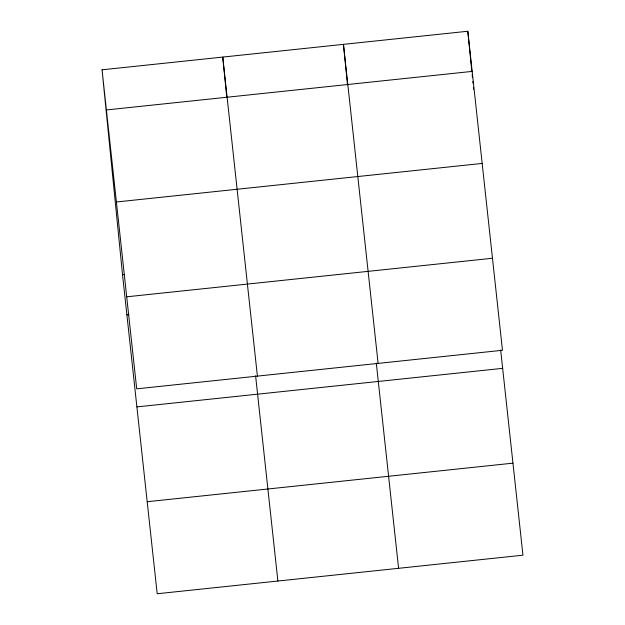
<?xml version="1.0" encoding="UTF-8"?>
<svg xmlns="http://www.w3.org/2000/svg" width="625" height="625" viewBox="0 0 625 625"><rect width="100%" height="100%" fill="white"/><g stroke="black" fill="none" stroke-linecap="round" stroke-linejoin="round"><path stroke-width="0.94" d="M102.047 69.805L467.812 31.25L502.469 350.281L136.703 388.836L102.047 69.805L122.531 274.719L157.188 593.75L522.953 555.195L500.656 349.938M106.406 109.945L472.172 71.398M116.406 201.984L482.172 163.43M122.531 274.719L124.461 274.516M126.711 296.805L492.469 258.25M126.891 314.867L128.828 314.664M136.891 406.898L502.656 368.344M147.195 501.719L512.953 463.164M378.109 363.391L343.453 44.359L347.508 84.93M376.297 363.047L398.594 568.305M257.406 376.109L222.75 57.078L226.805 97.656M255.594 375.766L277.891 581.031M467.812 31.25L471.867 71.82M472.156 74.719L472.445 77.617M472.828 81.484L473.023 83.414M473.414 87.281L473.602 89.211"/></g></svg>
